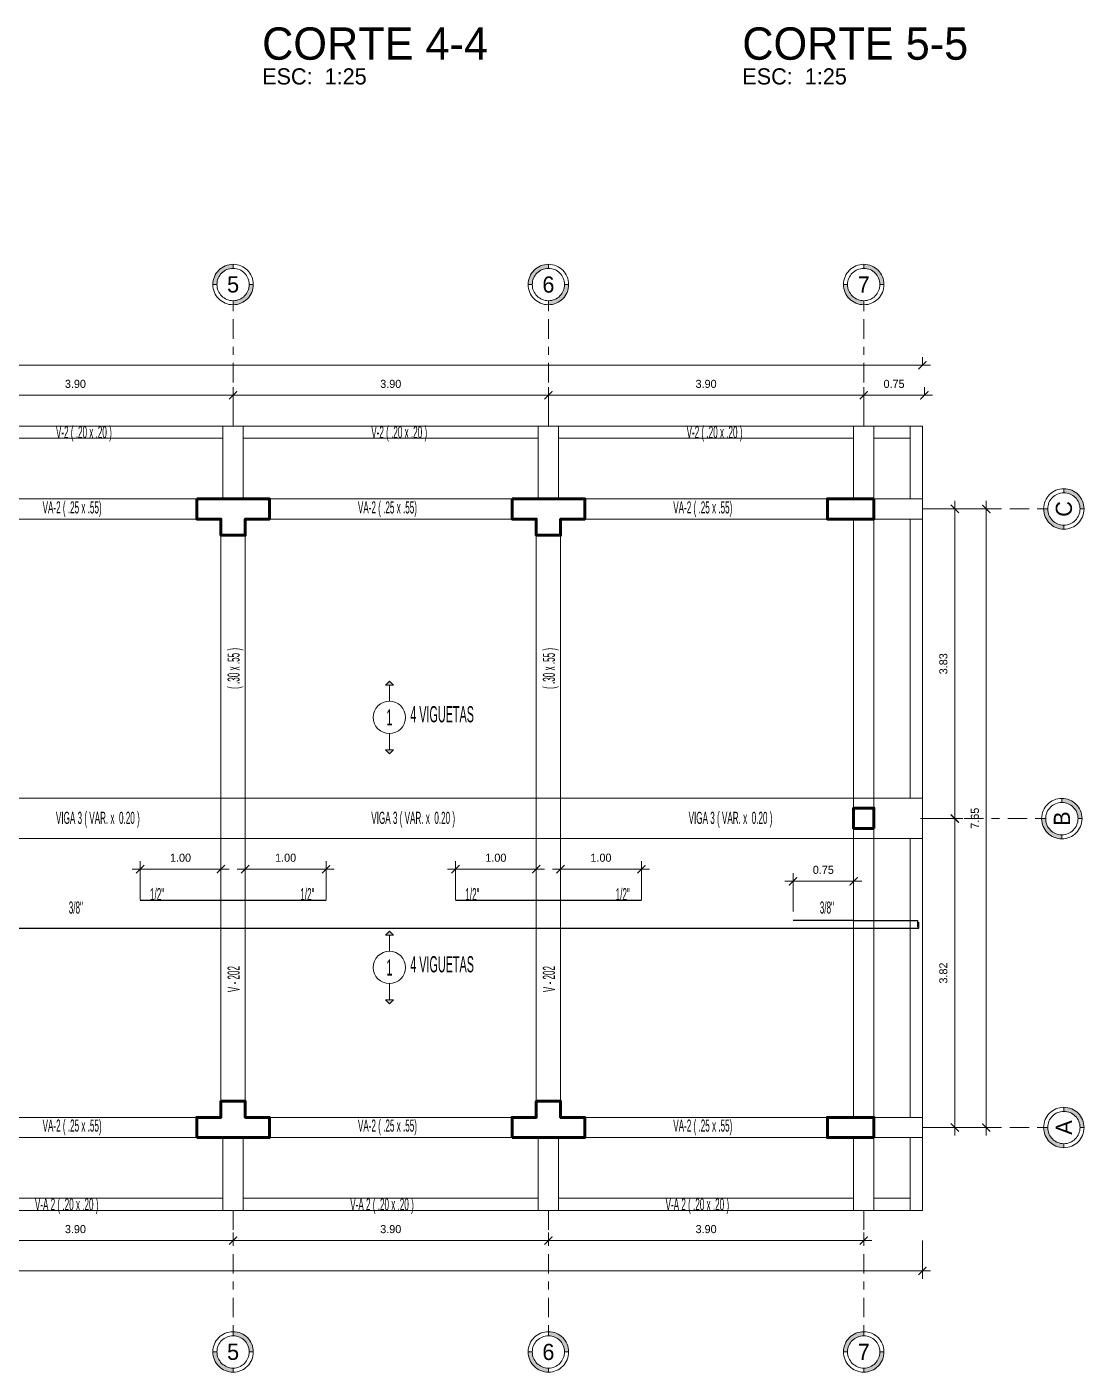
# Model space of a CAD drawing. Header units: millimetres. Extents: x 84 to 2740, y 103 to 1679.
# Drawn here: x 146.8 to 159.88, y 103.97 to 120.6 of the extents above; entities that cross this region are included whole.
import ezdxf
from ezdxf.enums import TextEntityAlignment as Align

# ---------------------------------------------------------------- set-up
doc = ezdxf.new("R2010")
doc.units = ezdxf.units.MM
doc.linetypes.add('ACAD_ISO04W100', pattern=[30, 24, -3, 0, -3])
for name, color, linetype, lineweight in [('A-ANOTACIONES', 212, 'Continuous', 5), ('A-BURBUJA DE VANOS', 32, 'Continuous', 5), ('A-COTAS EXTERIORES', 30, 'Continuous', 5), ('A-EJES', 144, 'ACAD_ISO04W100', 5), ('A-TEXTO', 24, 'Continuous', 5), ('E-COLUMNAS', 130, 'Continuous', 60), ('E-EMPALME', 160, 'Continuous', 30), ('E-VIGAS', 221, 'Continuous', 5), ('E-VIGUETAS', 12, 'Continuous', 15)]:
    doc.layers.add(name, color=color, linetype=linetype, lineweight=lineweight)
doc.styles.add('ROYER', font='')
doc.styles.get('ROYER').set_extended_font_data('Bahnschrift Light')
doc.dimstyles.new('ROYER_50_PLANTA', dxfattribs={"dimtxt": 0.1, "dimasz": 0.1, "dimexe": 0.1, "dimexo": 0, "dimgap": 0.09, "dimtad": 1, "dimzin": 0, "dimdsep": 46, "dimtxsty": 'ROYER', "dimblk": 'ARCHTICK', "dimcen": 0.09, "dimdle": 0.1, "dimclrd": 256, "dimclre": 256, "dimadec": 0, "dimazin": 0, "dimtfac": 1, "dimtix": 1, "dimtofl": 0, "dimtmove": 0, "dimatfit": 3, "dimfxl": 0.375, "dimfxlon": 1, "dimtolj": 1, "dimtzin": 0, "dimlwd": -1, "dimlwe": -1, "dimarcsym": 0})

# ---------------------------------------------------------------- blocks, each defined once
blk = doc.blocks.new('NOMBRE DE PLANO')
at = {"layer": 'A-BURBUJA DE VANOS', "style": 'ROYER'}
for tag, p, height in [('NOMBRE', (0, 0), 0.4), ('ESCALA', (0, -0.306), 0.2)]:
    blk.add_attdef(tag, p, '', height=height, dxfattribs=at)
blk = doc.blocks.new('COLUMNAS ESTRUCTURALES')
at = {"layer": 'E-COLUMNAS'}
for points in [[(0, 0), (0.575, 0), (0.575, -0.25), (0, -0.25)], [(3.575, 0), (4.475, 0), (4.475, -0.25), (4.175, -0.25), (4.175, -0.45), (3.875, -0.45), (3.875, -0.25), (3.575, -0.25)], [(7.475, 0), (8.375, 0), (8.375, -0.25), (8.075, -0.25), (8.075, -0.45), (7.775, -0.45), (7.775, -0.25), (7.475, -0.25)], [(11.375, 0), (12.275, 0), (12.275, -0.25), (11.975, -0.25), (11.975, -0.45), (11.675, -0.45), (11.675, -0.25), (11.375, -0.25)], [(19.175, 0), (20.075, 0), (20.075, -0.25), (19.775, -0.25), (19.775, -0.45), (19.475, -0.45), (19.475, -0.25), (19.175, -0.25)], [(23.65, 0), (23.075, 0), (23.075, -0.25), (23.65, -0.25)], [(15.275, 0), (16.175, 0), (16.175, -0.25), (15.875, -0.25), (15.875, -0.45), (15.575, -0.45), (15.575, -0.25), (15.275, -0.25)], [(3.575, -7.9), (4.475, -7.9), (4.475, -7.65), (4.175, -7.65), (4.175, -7.45), (3.875, -7.45), (3.875, -7.65), (3.575, -7.65)], [(7.475, -7.9), (8.375, -7.9), (8.375, -7.65), (8.075, -7.65), (8.075, -7.45), (7.775, -7.45), (7.775, -7.65), (7.475, -7.65)], [(11.375, -7.9), (12.275, -7.9), (12.275, -7.65), (11.975, -7.65), (11.975, -7.45), (11.675, -7.45), (11.675, -7.65), (11.375, -7.65)], [(15.275, -7.9), (16.175, -7.9), (16.175, -7.65), (15.875, -7.65), (15.875, -7.45), (15.575, -7.45), (15.575, -7.65), (15.275, -7.65)], [(19.175, -7.9), (20.075, -7.9), (20.075, -7.65), (19.775, -7.65), (19.775, -7.45), (19.475, -7.45), (19.475, -7.65), (19.175, -7.65)], [(0, -7.9), (0.575, -7.9), (0.575, -7.65), (0, -7.65)], [(23.65, -7.9), (23.075, -7.9), (23.075, -7.65), (23.65, -7.65)]]:
    blk.add_lwpolyline(points, close=True, dxfattribs=at)
blk = doc.blocks.new('*U221')
at = {"layer": 'A-EJES'}
h = blk.add_hatch(color=256, dxfattribs=at)
h.dxf.hatch_style = 1
h.paths.add_polyline_path([(0.2, 1.75), (0.25, 1.75, 0.414214), (0, 2), (0, 1.95, -0.414214)], flags=17)
h.paths.add_polyline_path([(0, 1.5), (0, 1.55, -0.414214), (-0.2, 1.75), (-0.25, 1.75, 0.414214)])
h = blk.add_hatch(color=256, dxfattribs=at)
h.dxf.hatch_style = 1
h.paths.add_polyline_path([(0, -11.65), (0, -11.7, 0.414214), (0.25, -11.45), (0.2, -11.45, -0.414214)], flags=17)
h.paths.add_polyline_path([(-0.25, -11.45), (-0.2, -11.45, -0.414214), (0, -11.25), (0, -11.2, 0.414214)])
for p, q in [((0, 1.95), (0, 2)), ((-0.25, 1.75), (-0.2, 1.75)), ((0.2, 1.75), (0.25, 1.75)), ((0, 1.5), (0, 1.55)), ((0, -11.2), (0, -11.25)), ((-0.25, -11.45), (-0.2, -11.45)), ((0.2, -11.45), (0.25, -11.45)), ((0, -11.65), (0, -11.7))]:
    blk.add_line(p, q, dxfattribs=at)
at = {"layer": 'A-EJES', "ltscale": 0.01}
for p, q in [((0, 0), (0, 1.5)), ((0, -9.7), (0, -11.2))]:
    blk.add_line(p, q, dxfattribs=at)
at = {"layer": 'A-EJES'}
for centre, radius in [((0, 1.75), 0.25), ((0, 1.75), 0.2), ((0, -11.45), 0.25), ((0, -11.45), 0.2)]:
    blk.add_circle(centre, radius, dxfattribs=at)
at = {"layer": 'A-EJES', "style": 'ROYER'}
for tag, p in [('EJE1', (0, 1.75)), ('EJE2', (0, -11.45))]:
    blk.add_attdef(tag, text='', height=0.2, dxfattribs=at).set_placement(p, align=Align.MIDDLE)
blk = doc.blocks.new('*U26')
at = {"layer": 'A-EJES'}
h = blk.add_hatch(color=256, dxfattribs=at)
h.dxf.hatch_style = 1
h.paths.add_polyline_path([(0.2, 1.75), (0.25, 1.75, 0.414214), (0, 2), (0, 1.95, -0.414214)], flags=17)
h.paths.add_polyline_path([(0, 1.5), (0, 1.55, -0.414214), (-0.2, 1.75), (-0.25, 1.75, 0.414214)])
h = blk.add_hatch(color=256, dxfattribs=at)
h.dxf.hatch_style = 1
h.paths.add_polyline_path([(0, -26.8), (0, -26.85, 0.414214), (0.25, -26.6), (0.2, -26.6, -0.414214)], flags=17)
h.paths.add_polyline_path([(-0.25, -26.6), (-0.2, -26.6, -0.414214), (0, -26.4), (0, -26.35, 0.414214)])
for p, q in [((0, 1.95), (0, 2)), ((-0.25, 1.75), (-0.2, 1.75)), ((0.2, 1.75), (0.25, 1.75)), ((0, 1.5), (0, 1.55)), ((0, -26.35), (0, -26.4)), ((-0.25, -26.6), (-0.2, -26.6)), ((0.2, -26.6), (0.25, -26.6)), ((0, -26.8), (0, -26.85))]:
    blk.add_line(p, q, dxfattribs=at)
at = {"layer": 'A-EJES', "ltscale": 0.01}
for p, q in [((0, 0), (0, 1.5)), ((0, -24.85), (0, -26.35))]:
    blk.add_line(p, q, dxfattribs=at)
at = {"layer": 'A-EJES'}
for centre, radius in [((0, 1.75), 0.25), ((0, 1.75), 0.2), ((0, -26.6), 0.25), ((0, -26.6), 0.2)]:
    blk.add_circle(centre, radius, dxfattribs=at)
at = {"layer": 'A-EJES', "style": 'ROYER'}
for tag, p in [('EJE1', (0, 1.75)), ('EJE2', (0, -26.6))]:
    blk.add_attdef(tag, text='', height=0.2, dxfattribs=at).set_placement(p, align=Align.MIDDLE)
blk = doc.blocks.new('_ArchTick')
at = {"color": 0, "linetype": 'ByBlock', "const_width": 0.15}
blk.add_lwpolyline([(-0.5, -0.5), (0.5, 0.5)], dxfattribs=at)
blk = doc.blocks.new('*D204')
at = {"layer": 'A-COTAS EXTERIORES', "transparency": 16777216}
for p, q in [((145.451, 115.672), (145.451, 116.147)), ((149.351, 115.672), (149.351, 116.147)), ((145.351, 116.047), (149.451, 116.047))]:
    blk.add_line(p, q, dxfattribs=at)
at = {"layer": 'Defpoints', "color": 0, "transparency": 16777216}
for p in [(149.351, 116.047), (145.451, 115.667), (149.351, 115.667)]:
    blk.add_point(p, dxfattribs=at)
at = {"layer": 'A-COTAS EXTERIORES', "transparency": 16777216, "xscale": 0.1, "yscale": 0.1, "zscale": 0.1, "rotation": 180}
blk.add_blockref('_ArchTick', (145.451, 116.047), dxfattribs=at)
at = {"layer": 'A-COTAS EXTERIORES', "transparency": 16777216, "xscale": 0.1, "yscale": 0.1, "zscale": 0.1}
blk.add_blockref('_ArchTick', (149.351, 116.047), dxfattribs=at)
at = {"layer": 'A-COTAS EXTERIORES', "color": 0, "transparency": 16777216, "insert": (147.401, 116.188), "char_height": 0.1, "attachment_point": 5, "style": 'ROYER'}
blk.add_mtext('\\A1;3.90', dxfattribs=at)
blk = doc.blocks.new('*D205')
at = {"layer": 'A-COTAS EXTERIORES', "transparency": 16777216}
for p, q in [((149.351, 115.672), (149.351, 116.147)), ((153.251, 115.672), (153.251, 116.147)), ((149.251, 116.047), (153.351, 116.047))]:
    blk.add_line(p, q, dxfattribs=at)
at = {"layer": 'Defpoints', "color": 0, "transparency": 16777216}
for p in [(153.251, 116.047), (149.351, 115.667), (153.251, 115.667)]:
    blk.add_point(p, dxfattribs=at)
at = {"layer": 'A-COTAS EXTERIORES', "transparency": 16777216, "xscale": 0.1, "yscale": 0.1, "zscale": 0.1, "rotation": 180}
blk.add_blockref('_ArchTick', (149.351, 116.047), dxfattribs=at)
at = {"layer": 'A-COTAS EXTERIORES', "transparency": 16777216, "xscale": 0.1, "yscale": 0.1, "zscale": 0.1}
blk.add_blockref('_ArchTick', (153.251, 116.047), dxfattribs=at)
at = {"layer": 'A-COTAS EXTERIORES', "color": 0, "transparency": 16777216, "insert": (151.301, 116.188), "char_height": 0.1, "attachment_point": 5, "style": 'ROYER'}
blk.add_mtext('\\A1;3.90', dxfattribs=at)
blk = doc.blocks.new('*D206')
at = {"layer": 'A-COTAS EXTERIORES', "transparency": 16777216}
for p, q in [((153.251, 115.672), (153.251, 116.147)), ((157.151, 115.672), (157.151, 116.147)), ((153.151, 116.047), (157.251, 116.047))]:
    blk.add_line(p, q, dxfattribs=at)
at = {"layer": 'Defpoints', "color": 0, "transparency": 16777216}
for p in [(157.151, 116.047), (153.251, 115.667), (157.151, 115.667)]:
    blk.add_point(p, dxfattribs=at)
at = {"layer": 'A-COTAS EXTERIORES', "transparency": 16777216, "xscale": 0.1, "yscale": 0.1, "zscale": 0.1, "rotation": 180}
blk.add_blockref('_ArchTick', (153.251, 116.047), dxfattribs=at)
at = {"layer": 'A-COTAS EXTERIORES', "transparency": 16777216, "xscale": 0.1, "yscale": 0.1, "zscale": 0.1}
blk.add_blockref('_ArchTick', (157.151, 116.047), dxfattribs=at)
at = {"layer": 'A-COTAS EXTERIORES', "color": 0, "transparency": 16777216, "insert": (155.201, 116.188), "char_height": 0.1, "attachment_point": 5, "style": 'ROYER'}
blk.add_mtext('\\A1;3.90', dxfattribs=at)
blk = doc.blocks.new('*D207')
at = {"layer": 'A-COTAS EXTERIORES', "transparency": 16777216}
for p, q in [((133.026, 116.419), (133.026, 116.519)), ((157.876, 116.419), (157.876, 116.519)), ((132.926, 116.419), (157.976, 116.419))]:
    blk.add_line(p, q, dxfattribs=at)
at = {"layer": 'Defpoints', "color": 0, "transparency": 16777216}
for p in [(133.026, 116.419), (157.876, 116.419), (157.876, 116.419)]:
    blk.add_point(p, dxfattribs=at)
at = {"layer": 'A-COTAS EXTERIORES', "transparency": 16777216, "xscale": 0.1, "yscale": 0.1, "zscale": 0.1, "rotation": 180}
blk.add_blockref('_ArchTick', (133.026, 116.419), dxfattribs=at)
at = {"layer": 'A-COTAS EXTERIORES', "transparency": 16777216, "xscale": 0.1, "yscale": 0.1, "zscale": 0.1}
blk.add_blockref('_ArchTick', (157.876, 116.419), dxfattribs=at)
at = {"layer": 'A-COTAS EXTERIORES', "color": 0, "transparency": 16777216, "insert": (145.451, 116.561), "char_height": 0.1, "attachment_point": 5, "style": 'ROYER'}
blk.add_mtext('\\A1;24.85', dxfattribs=at)
blk = doc.blocks.new('*D209')
at = {"layer": 'A-COTAS EXTERIORES', "transparency": 16777216}
for p, q in [((157.151, 116.047), (157.151, 116.147)), ((157.901, 116.047), (157.901, 116.147)), ((157.051, 116.047), (158.001, 116.047))]:
    blk.add_line(p, q, dxfattribs=at)
at = {"layer": 'Defpoints', "color": 0, "transparency": 16777216}
for p in [(157.151, 116.047), (157.901, 116.047), (157.901, 116.047)]:
    blk.add_point(p, dxfattribs=at)
at = {"layer": 'A-COTAS EXTERIORES', "transparency": 16777216, "xscale": 0.1, "yscale": 0.1, "zscale": 0.1, "rotation": 180}
blk.add_blockref('_ArchTick', (157.151, 116.047), dxfattribs=at)
at = {"layer": 'A-COTAS EXTERIORES', "transparency": 16777216, "xscale": 0.1, "yscale": 0.1, "zscale": 0.1}
blk.add_blockref('_ArchTick', (157.901, 116.047), dxfattribs=at)
at = {"layer": 'A-COTAS EXTERIORES', "color": 0, "transparency": 16777216, "insert": (157.526, 116.188), "char_height": 0.1, "attachment_point": 5, "style": 'ROYER'}
blk.add_mtext('\\A1;0.75', dxfattribs=at)
blk = doc.blocks.new('*D213')
at = {"layer": 'A-COTAS EXTERIORES', "transparency": 16777216}
for p, q in [((145.451, 105.594), (145.451, 105.694)), ((149.351, 105.594), (149.351, 105.694)), ((145.351, 105.594), (149.451, 105.594))]:
    blk.add_line(p, q, dxfattribs=at)
at = {"layer": 'Defpoints', "color": 0, "transparency": 16777216}
for p in [(145.451, 105.594), (149.351, 105.594), (149.351, 105.594)]:
    blk.add_point(p, dxfattribs=at)
at = {"layer": 'A-COTAS EXTERIORES', "transparency": 16777216, "xscale": 0.1, "yscale": 0.1, "zscale": 0.1, "rotation": 180}
blk.add_blockref('_ArchTick', (145.451, 105.594), dxfattribs=at)
at = {"layer": 'A-COTAS EXTERIORES', "transparency": 16777216, "xscale": 0.1, "yscale": 0.1, "zscale": 0.1}
blk.add_blockref('_ArchTick', (149.351, 105.594), dxfattribs=at)
at = {"layer": 'A-COTAS EXTERIORES', "color": 0, "transparency": 16777216, "insert": (147.401, 105.735), "char_height": 0.1, "attachment_point": 5, "style": 'ROYER'}
blk.add_mtext('\\A1;3.90', dxfattribs=at)
blk = doc.blocks.new('*D214')
at = {"layer": 'A-COTAS EXTERIORES', "transparency": 16777216}
for p, q in [((149.351, 105.594), (149.351, 105.694)), ((153.251, 105.594), (153.251, 105.694)), ((149.251, 105.594), (153.351, 105.594))]:
    blk.add_line(p, q, dxfattribs=at)
at = {"layer": 'Defpoints', "color": 0, "transparency": 16777216}
for p in [(149.351, 105.594), (153.251, 105.594), (153.251, 105.594)]:
    blk.add_point(p, dxfattribs=at)
at = {"layer": 'A-COTAS EXTERIORES', "transparency": 16777216, "xscale": 0.1, "yscale": 0.1, "zscale": 0.1, "rotation": 180}
blk.add_blockref('_ArchTick', (149.351, 105.594), dxfattribs=at)
at = {"layer": 'A-COTAS EXTERIORES', "transparency": 16777216, "xscale": 0.1, "yscale": 0.1, "zscale": 0.1}
blk.add_blockref('_ArchTick', (153.251, 105.594), dxfattribs=at)
at = {"layer": 'A-COTAS EXTERIORES', "color": 0, "transparency": 16777216, "insert": (151.301, 105.735), "char_height": 0.1, "attachment_point": 5, "style": 'ROYER'}
blk.add_mtext('\\A1;3.90', dxfattribs=at)
blk = doc.blocks.new('*D215')
at = {"layer": 'A-COTAS EXTERIORES', "transparency": 16777216}
for p, q in [((153.251, 105.594), (153.251, 105.694)), ((157.151, 105.594), (157.151, 105.694)), ((153.151, 105.594), (157.251, 105.594))]:
    blk.add_line(p, q, dxfattribs=at)
at = {"layer": 'Defpoints', "color": 0, "transparency": 16777216}
for p in [(153.251, 105.594), (157.151, 105.594), (157.151, 105.594)]:
    blk.add_point(p, dxfattribs=at)
at = {"layer": 'A-COTAS EXTERIORES', "transparency": 16777216, "xscale": 0.1, "yscale": 0.1, "zscale": 0.1, "rotation": 180}
blk.add_blockref('_ArchTick', (153.251, 105.594), dxfattribs=at)
at = {"layer": 'A-COTAS EXTERIORES', "transparency": 16777216, "xscale": 0.1, "yscale": 0.1, "zscale": 0.1}
blk.add_blockref('_ArchTick', (157.151, 105.594), dxfattribs=at)
at = {"layer": 'A-COTAS EXTERIORES', "color": 0, "transparency": 16777216, "insert": (155.201, 105.735), "char_height": 0.1, "attachment_point": 5, "style": 'ROYER'}
blk.add_mtext('\\A1;3.90', dxfattribs=at)
blk = doc.blocks.new('*D216')
at = {"layer": 'A-COTAS EXTERIORES', "transparency": 16777216}
for p, q in [((133.026, 105.594), (133.026, 105.119)), ((157.876, 105.594), (157.876, 105.119)), ((132.926, 105.219), (157.976, 105.219))]:
    blk.add_line(p, q, dxfattribs=at)
at = {"layer": 'Defpoints', "color": 0, "transparency": 16777216}
for p in [(133.026, 106.344), (157.876, 106.344), (157.876, 105.219)]:
    blk.add_point(p, dxfattribs=at)
at = {"layer": 'A-COTAS EXTERIORES', "transparency": 16777216, "xscale": 0.1, "yscale": 0.1, "zscale": 0.1, "rotation": 180}
blk.add_blockref('_ArchTick', (133.026, 105.219), dxfattribs=at)
at = {"layer": 'A-COTAS EXTERIORES', "transparency": 16777216, "xscale": 0.1, "yscale": 0.1, "zscale": 0.1}
blk.add_blockref('_ArchTick', (157.876, 105.219), dxfattribs=at)
at = {"layer": 'A-COTAS EXTERIORES', "color": 0, "transparency": 16777216, "insert": (145.451, 105.36), "char_height": 0.1, "attachment_point": 5, "style": 'ROYER'}
blk.add_mtext('\\A1;24.85', dxfattribs=at)
blk = doc.blocks.new('VIGAS_ESTRUCTURALES')
at = {"layer": 'E-VIGAS', "style": 'ROYER', "width": 0.5}
blk.add_attdef('VIGAS', (-0.141, -0.074), '', height=0.15, dxfattribs=at)
blk = doc.blocks.new('*D224')
at = {"layer": 'A-COTAS EXTERIORES', "transparency": 16777216}
for p, q in [((158.292, 114.642), (158.767, 114.642)), ((158.667, 114.742), (158.667, 106.892)), ((158.292, 106.992), (158.767, 106.992))]:
    blk.add_line(p, q, dxfattribs=at)
at = {"layer": 'Defpoints', "color": 0, "transparency": 16777216}
for p in [(157.876, 114.642), (157.876, 106.992), (158.667, 106.992)]:
    blk.add_point(p, dxfattribs=at)
at = {"layer": 'A-COTAS EXTERIORES', "transparency": 16777216, "xscale": 0.1, "yscale": 0.1, "zscale": 0.1}
for p, rotation in [((158.667, 114.642), 90), ((158.667, 106.992), 270)]:
    blk.add_blockref('_ArchTick', p, dxfattribs=dict(at, rotation=rotation))
at = {"layer": 'A-COTAS EXTERIORES', "color": 0, "transparency": 16777216, "insert": (158.526, 110.817), "char_height": 0.1, "attachment_point": 5, "rotation": 90, "style": 'ROYER'}
blk.add_mtext('\\A1;7.65', dxfattribs=at)
blk = doc.blocks.new('*D225')
at = {"layer": 'A-COTAS EXTERIORES', "transparency": 16777216}
for p, q in [((157.902, 114.642), (158.377, 114.642)), ((158.277, 114.742), (158.277, 110.712)), ((157.902, 110.812), (158.377, 110.812))]:
    blk.add_line(p, q, dxfattribs=at)
at = {"layer": 'Defpoints', "color": 0, "transparency": 16777216}
for p in [(156.989, 114.642), (157.901, 110.812), (158.277, 110.812)]:
    blk.add_point(p, dxfattribs=at)
at = {"layer": 'A-COTAS EXTERIORES', "transparency": 16777216, "xscale": 0.1, "yscale": 0.1, "zscale": 0.1}
for p, rotation in [((158.277, 114.642), 90), ((158.277, 110.812), 270)]:
    blk.add_blockref('_ArchTick', p, dxfattribs=dict(at, rotation=rotation))
at = {"layer": 'A-COTAS EXTERIORES', "color": 0, "transparency": 16777216, "insert": (158.136, 112.727), "char_height": 0.1, "attachment_point": 5, "rotation": 90, "style": 'ROYER'}
blk.add_mtext('\\A1;3.83', dxfattribs=at)
blk = doc.blocks.new('*D226')
at = {"layer": 'A-COTAS EXTERIORES', "transparency": 16777216}
for p, q in [((157.902, 110.812), (158.377, 110.812)), ((158.277, 110.912), (158.277, 106.892)), ((157.902, 106.992), (158.377, 106.992))]:
    blk.add_line(p, q, dxfattribs=at)
at = {"layer": 'Defpoints', "color": 0, "transparency": 16777216}
for p in [(157.902, 110.812), (157.876, 106.992), (158.277, 106.992)]:
    blk.add_point(p, dxfattribs=at)
at = {"layer": 'A-COTAS EXTERIORES', "transparency": 16777216, "xscale": 0.1, "yscale": 0.1, "zscale": 0.1}
for p, rotation in [((158.277, 110.812), 90), ((158.277, 106.992), 270)]:
    blk.add_blockref('_ArchTick', p, dxfattribs=dict(at, rotation=rotation))
at = {"layer": 'A-COTAS EXTERIORES', "color": 0, "transparency": 16777216, "insert": (158.136, 108.902), "char_height": 0.1, "attachment_point": 5, "rotation": 90, "style": 'ROYER'}
blk.add_mtext('\\A1;3.82', dxfattribs=at)
blk = doc.blocks.new('DIAMETRO DE EMPALMES')
at = {"layer": 'E-EMPALME'}
blk.add_lwpolyline([(-1.15, 0), (-0.15, 0), (0.15, 0), (1.15, 0)], dxfattribs=at)
at = {"layer": 'E-EMPALME', "style": 'ROYER', "width": 0.5}
for tag, p in [('EMPALME', (-0.94, 0.075)), ('EMPALME2', (0.919, 0.075))]:
    blk.add_attdef(tag, text='', height=0.15, dxfattribs=at).set_placement(p, align=Align.MIDDLE)
blk = doc.blocks.new('*U229')
at = {"layer": 'E-VIGUETAS'}
h = blk.add_hatch(color=256, dxfattribs=at)
h.dxf.hatch_style = 1
h.paths.add_polyline_path([(0.05, -0.4), (-0.05, -0.4), (0, -0.45)])
h.paths.add_polyline_path([(0.05, 0.4), (-0.05, 0.4), (0, 0.45)])
for points in [[(0.05, 0.4), (-0.05, 0.4), (0, 0.45)], [(0.05, -0.4), (-0.05, -0.4), (0, -0.45)]]:
    blk.add_lwpolyline(points, close=True, dxfattribs=at)
for points in [[(0, 0.2), (0, 0.35), (0, 0.4)], [(0, -0.2), (0, -0.35), (0, -0.4)]]:
    blk.add_lwpolyline(points, dxfattribs=at)
blk.add_circle((0, 0), 0.2, dxfattribs=at)
at = {"layer": 'E-VIGUETAS', "style": 'ROYER', "width": 0.5}
blk.add_attdef('VIGUETAS', text='', height=0.2, dxfattribs=at).set_placement((0, 0), align=Align.MIDDLE)
blk = doc.blocks.new('DETALLES DE VIGAS')
at = {"style": 'ROYER', "width": 0.5}
blk.add_attdef('DETALLESDVIGUETAS', text='', height=0.2, dxfattribs=at).set_placement((0, 0), align=Align.MIDDLE)
blk = doc.blocks.new('EMPALMER GRUESO')
at = {"style": 'ROYER', "width": 0.5}
blk.add_attdef('3/8', text='', height=0.2, dxfattribs=at).set_placement((0, 0), align=Align.MIDDLE)
blk = doc.blocks.new('*D239')
at = {"layer": 'A-COTAS EXTERIORES', "transparency": 16777216}
for p, q in [((148.101, 110.187), (149.301, 110.187)), ((148.201, 109.812), (148.201, 110.287)), ((149.201, 109.812), (149.201, 110.287))]:
    blk.add_line(p, q, dxfattribs=at)
at = {"layer": 'Defpoints', "color": 0, "transparency": 16777216}
for p in [(149.201, 110.187), (148.201, 109.805), (149.201, 109.805)]:
    blk.add_point(p, dxfattribs=at)
at = {"layer": 'A-COTAS EXTERIORES', "transparency": 16777216, "xscale": 0.1, "yscale": 0.1, "zscale": 0.1, "rotation": 180}
blk.add_blockref('_ArchTick', (148.201, 110.187), dxfattribs=at)
at = {"layer": 'A-COTAS EXTERIORES', "transparency": 16777216, "xscale": 0.1, "yscale": 0.1, "zscale": 0.1}
blk.add_blockref('_ArchTick', (149.201, 110.187), dxfattribs=at)
at = {"layer": 'A-COTAS EXTERIORES', "color": 0, "transparency": 16777216, "insert": (148.701, 110.328), "char_height": 0.1, "attachment_point": 5, "style": 'ROYER'}
blk.add_mtext('\\A1;1.00', dxfattribs=at)
blk = doc.blocks.new('*D240')
at = {"layer": 'A-COTAS EXTERIORES', "transparency": 16777216}
for p, q in [((149.401, 110.187), (150.601, 110.187)), ((149.501, 109.812), (149.501, 110.287)), ((150.501, 109.812), (150.501, 110.287))]:
    blk.add_line(p, q, dxfattribs=at)
at = {"layer": 'Defpoints', "color": 0, "transparency": 16777216}
for p in [(150.501, 110.187), (149.501, 109.805), (150.501, 109.805)]:
    blk.add_point(p, dxfattribs=at)
at = {"layer": 'A-COTAS EXTERIORES', "transparency": 16777216, "xscale": 0.1, "yscale": 0.1, "zscale": 0.1, "rotation": 180}
blk.add_blockref('_ArchTick', (149.501, 110.187), dxfattribs=at)
at = {"layer": 'A-COTAS EXTERIORES', "transparency": 16777216, "xscale": 0.1, "yscale": 0.1, "zscale": 0.1}
blk.add_blockref('_ArchTick', (150.501, 110.187), dxfattribs=at)
at = {"layer": 'A-COTAS EXTERIORES', "color": 0, "transparency": 16777216, "insert": (150.001, 110.328), "char_height": 0.1, "attachment_point": 5, "style": 'ROYER'}
blk.add_mtext('\\A1;1.00', dxfattribs=at)
blk = doc.blocks.new('*D241')
at = {"layer": 'A-COTAS EXTERIORES', "transparency": 16777216}
for p, q in [((152.001, 110.187), (153.201, 110.187)), ((152.101, 109.812), (152.101, 110.287)), ((153.101, 109.812), (153.101, 110.287))]:
    blk.add_line(p, q, dxfattribs=at)
at = {"layer": 'Defpoints', "color": 0, "transparency": 16777216}
for p in [(153.101, 110.187), (152.101, 109.805), (153.101, 109.805)]:
    blk.add_point(p, dxfattribs=at)
at = {"layer": 'A-COTAS EXTERIORES', "transparency": 16777216, "xscale": 0.1, "yscale": 0.1, "zscale": 0.1, "rotation": 180}
blk.add_blockref('_ArchTick', (152.101, 110.187), dxfattribs=at)
at = {"layer": 'A-COTAS EXTERIORES', "transparency": 16777216, "xscale": 0.1, "yscale": 0.1, "zscale": 0.1}
blk.add_blockref('_ArchTick', (153.101, 110.187), dxfattribs=at)
at = {"layer": 'A-COTAS EXTERIORES', "color": 0, "transparency": 16777216, "insert": (152.601, 110.328), "char_height": 0.1, "attachment_point": 5, "style": 'ROYER'}
blk.add_mtext('\\A1;1.00', dxfattribs=at)
blk = doc.blocks.new('*D242')
at = {"layer": 'A-COTAS EXTERIORES', "transparency": 16777216}
for p, q in [((153.301, 110.187), (154.501, 110.187)), ((153.401, 109.812), (153.401, 110.287)), ((154.401, 109.812), (154.401, 110.287))]:
    blk.add_line(p, q, dxfattribs=at)
at = {"layer": 'Defpoints', "color": 0, "transparency": 16777216}
for p in [(154.401, 110.187), (153.401, 109.805), (154.401, 109.805)]:
    blk.add_point(p, dxfattribs=at)
at = {"layer": 'A-COTAS EXTERIORES', "transparency": 16777216, "xscale": 0.1, "yscale": 0.1, "zscale": 0.1, "rotation": 180}
blk.add_blockref('_ArchTick', (153.401, 110.187), dxfattribs=at)
at = {"layer": 'A-COTAS EXTERIORES', "transparency": 16777216, "xscale": 0.1, "yscale": 0.1, "zscale": 0.1}
blk.add_blockref('_ArchTick', (154.401, 110.187), dxfattribs=at)
at = {"layer": 'A-COTAS EXTERIORES', "color": 0, "transparency": 16777216, "insert": (153.901, 110.328), "char_height": 0.1, "attachment_point": 5, "style": 'ROYER'}
blk.add_mtext('\\A1;1.00', dxfattribs=at)
blk = doc.blocks.new('*D243')
at = {"layer": 'A-COTAS EXTERIORES', "transparency": 16777216}
for p, q in [((156.276, 109.662), (156.276, 110.137)), ((157.026, 109.662), (157.026, 110.137)), ((156.176, 110.037), (157.126, 110.037))]:
    blk.add_line(p, q, dxfattribs=at)
at = {"layer": 'Defpoints', "color": 0, "transparency": 16777216}
for p in [(157.026, 110.037), (156.276, 109.554), (157.026, 109.554)]:
    blk.add_point(p, dxfattribs=at)
at = {"layer": 'A-COTAS EXTERIORES', "transparency": 16777216, "xscale": 0.1, "yscale": 0.1, "zscale": 0.1, "rotation": 180}
blk.add_blockref('_ArchTick', (156.276, 110.037), dxfattribs=at)
at = {"layer": 'A-COTAS EXTERIORES', "transparency": 16777216, "xscale": 0.1, "yscale": 0.1, "zscale": 0.1}
blk.add_blockref('_ArchTick', (157.026, 110.037), dxfattribs=at)
at = {"layer": 'A-COTAS EXTERIORES', "color": 0, "transparency": 16777216, "insert": (156.651, 110.178), "char_height": 0.1, "attachment_point": 5, "style": 'ROYER'}
blk.add_mtext('\\A1;0.75', dxfattribs=at)

msp = doc.modelspace()

# ---------------------------------------------------------------- linework, layer by layer
at = {"layer": 'E-COLUMNAS'}
msp.add_lwpolyline([(157.276, 110.692), (157.026, 110.692), (157.026, 110.942), (157.276, 110.942)], close=True, dxfattribs=at)
msp.add_lwpolyline([(157.276, 110.692), (157.026, 110.692), (157.026, 110.942), (157.276, 110.942)], close=True, dxfattribs=at)
at = {"layer": 'E-EMPALME'}
for points in [[(133.141, 109.528), (133.141, 109.458), (157.833, 109.458), (157.833, 109.53)], [(157.026, 109.554), (156.276, 109.554)], [(157.026, 109.554), (157.817, 109.554), (157.817, 109.469)]]:
    msp.add_lwpolyline(points, dxfattribs=at)
at = {"layer": 'E-VIGAS'}
for p, q in [((157.726, 115.517), (157.726, 115.667)), ((133.026, 111.067), (157.876, 111.067)), ((133.026, 110.567), (157.876, 110.567)), ((157.726, 106.117), (157.726, 105.967))]:
    msp.add_line(p, q, dxfattribs=at)
for points in [[(133.026, 111.067), (133.026, 115.667), (157.876, 115.667), (157.876, 105.967), (133.026, 105.967), (133.026, 110.567)], [(149.226, 114.767), (149.476, 114.767), (149.476, 115.667), (149.226, 115.667)], [(153.126, 114.767), (153.376, 114.767), (153.376, 115.667), (153.126, 115.667)], [(157.026, 114.767), (157.276, 114.767), (157.276, 115.667), (157.026, 115.667)], [(148.901, 114.517), (145.901, 114.517), (145.901, 114.767), (148.901, 114.767)], [(152.801, 114.517), (149.801, 114.517), (149.801, 114.767), (152.801, 114.767)], [(156.701, 114.517), (153.701, 114.517), (153.701, 114.767), (156.701, 114.767)], [(157.876, 114.517), (157.276, 114.517), (157.276, 114.767), (157.876, 114.767)], [(157.276, 114.517), (157.026, 114.517), (157.026, 110.942), (157.276, 110.942)], [(149.201, 114.317), (149.501, 114.317), (149.501, 107.317), (149.201, 107.317)], [(153.101, 114.317), (153.401, 114.317), (153.401, 107.317), (153.101, 107.317)], [(157.276, 107.117), (157.026, 107.117), (157.026, 110.692), (157.276, 110.692)], [(148.901, 107.117), (145.901, 107.117), (145.901, 106.867), (148.901, 106.867)], [(152.801, 107.117), (149.801, 107.117), (149.801, 106.867), (152.801, 106.867)], [(156.701, 107.117), (153.701, 107.117), (153.701, 106.867), (156.701, 106.867)], [(157.876, 107.117), (157.276, 107.117), (157.276, 106.867), (157.876, 106.867)], [(149.226, 106.867), (149.476, 106.867), (149.476, 105.967), (149.226, 105.967)], [(153.126, 106.867), (153.376, 106.867), (153.376, 105.967), (153.126, 105.967)], [(157.026, 106.867), (157.276, 106.867), (157.276, 105.967), (157.026, 105.967)]]:
    msp.add_lwpolyline(points, close=True, dxfattribs=at)
for points in [[(145.576, 115.517), (149.226, 115.517)], [(149.476, 115.517), (153.126, 115.517)], [(153.376, 115.517), (157.026, 115.517)], [(157.276, 115.517), (157.726, 115.517), (157.726, 114.767)], [(157.726, 114.517), (157.726, 111.067)], [(157.726, 110.567), (157.726, 107.117)], [(157.726, 106.867), (157.726, 106.117), (157.276, 106.117)], [(149.226, 106.117), (145.576, 106.117)], [(153.126, 106.117), (149.476, 106.117)], [(157.026, 106.117), (153.376, 106.117)]]:
    msp.add_lwpolyline(points, dxfattribs=at)

# ---------------------------------------------------------------- block references
ref = msp.add_blockref('DETALLES DE VIGAS', (151.936, 112.103))
ref.add_attrib('DETALLESDVIGUETAS', '4 VIGUETAS', dxfattribs={"layer": 'E-VIGUETAS', "height": 0.2, "style": 'ROYER', "width": 0.5}).set_placement((151.936, 112.103), align=Align.MIDDLE)
ref = msp.add_blockref('DETALLES DE VIGAS', (151.936, 109.011))
ref.add_attrib('DETALLESDVIGUETAS', '4 VIGUETAS', dxfattribs={"layer": 'E-VIGUETAS', "height": 0.2, "style": 'ROYER', "width": 0.5}).set_placement((151.936, 109.011), align=Align.MIDDLE)
at = {"layer": 'A-ANOTACIONES'}
ref = msp.add_blockref('VIGAS_ESTRUCTURALES', (147.301, 115.591), dxfattribs=at)
ref.add_attrib('VIGAS', 'V-2 ( .20 x .20 )', (147.16, 115.517), dxfattribs={"layer": 'A-TEXTO', "height": 0.15, "style": 'ROYER', "width": 0.5})
ref = msp.add_blockref('VIGAS_ESTRUCTURALES', (151.201, 115.591), dxfattribs=at)
ref.add_attrib('VIGAS', 'V-2 ( .20 x .20 )', (151.06, 115.517), dxfattribs={"layer": 'A-TEXTO', "height": 0.15, "style": 'ROYER', "width": 0.5})
ref = msp.add_blockref('VIGAS_ESTRUCTURALES', (155.101, 115.591), dxfattribs=at)
ref.add_attrib('VIGAS', 'V-2 ( .20 x .20 )', (154.96, 115.517), dxfattribs={"layer": 'A-TEXTO', "height": 0.15, "style": 'ROYER', "width": 0.5})
ref = msp.add_blockref('VIGAS_ESTRUCTURALES', (147.136, 114.66), dxfattribs=at)
ref.add_attrib('VIGAS', 'VA-2 ( .25 x .55)', (146.995, 114.586), dxfattribs={"layer": 'A-TEXTO', "height": 0.15, "style": 'ROYER', "width": 0.5})
ref = msp.add_blockref('VIGAS_ESTRUCTURALES', (151.036, 114.66), dxfattribs=at)
ref.add_attrib('VIGAS', 'VA-2 ( .25 x .55)', (150.895, 114.586), dxfattribs={"layer": 'A-TEXTO', "height": 0.15, "style": 'ROYER', "width": 0.5})
ref = msp.add_blockref('VIGAS_ESTRUCTURALES', (154.936, 114.66), dxfattribs=at)
ref.add_attrib('VIGAS', 'VA-2 ( .25 x .55)', (154.795, 114.586), dxfattribs={"layer": 'A-TEXTO', "height": 0.15, "style": 'ROYER', "width": 0.5})
ref = msp.add_blockref('VIGAS_ESTRUCTURALES', (149.397, 112.557), dxfattribs=dict(at, xscale=-1, rotation=270))
ref.add_attrib('VIGAS', '( .30 x .55 )', (149.432, 112.416), dxfattribs={"layer": 'A-TEXTO', "height": 0.15, "rotation": 90, "style": 'ROYER', "width": 0.5})
ref = msp.add_blockref('VIGAS_ESTRUCTURALES', (153.297, 112.557), dxfattribs=dict(at, xscale=-1, rotation=270))
ref.add_attrib('VIGAS', '( .30 x .55 )', (153.332, 112.416), dxfattribs={"layer": 'A-TEXTO', "height": 0.15, "rotation": 90, "style": 'ROYER', "width": 0.5})
ref = msp.add_blockref('VIGAS_ESTRUCTURALES', (147.301, 110.821), dxfattribs=at)
ref.add_attrib('VIGAS', 'VIGA 3 ( VAR. x  0.20 )', (147.16, 110.747), dxfattribs={"layer": 'A-TEXTO', "height": 0.15, "style": 'ROYER', "width": 0.5})
ref = msp.add_blockref('VIGAS_ESTRUCTURALES', (151.201, 110.821), dxfattribs=at)
ref.add_attrib('VIGAS', 'VIGA 3 ( VAR. x  0.20 )', (151.06, 110.747), dxfattribs={"layer": 'A-TEXTO', "height": 0.15, "style": 'ROYER', "width": 0.5})
ref = msp.add_blockref('VIGAS_ESTRUCTURALES', (155.126, 110.821), dxfattribs=at)
ref.add_attrib('VIGAS', 'VIGA 3 ( VAR. x  0.20 )', (154.985, 110.747), dxfattribs={"layer": 'A-TEXTO', "height": 0.15, "style": 'ROYER', "width": 0.5})
ref = msp.add_blockref('VIGAS_ESTRUCTURALES', (149.397, 108.807), dxfattribs=dict(at, xscale=-1, rotation=270))
ref.add_attrib('VIGAS', 'V - 202', (149.432, 108.666), dxfattribs={"layer": 'A-TEXTO', "height": 0.15, "rotation": 90, "style": 'ROYER', "width": 0.5})
ref = msp.add_blockref('VIGAS_ESTRUCTURALES', (153.297, 108.807), dxfattribs=dict(at, xscale=-1, rotation=270))
ref.add_attrib('VIGAS', 'V - 202', (153.332, 108.666), dxfattribs={"layer": 'A-TEXTO', "height": 0.15, "rotation": 90, "style": 'ROYER', "width": 0.5})
ref = msp.add_blockref('VIGAS_ESTRUCTURALES', (147.136, 106.975), dxfattribs=dict(at, xscale=-1, rotation=180))
ref.add_attrib('VIGAS', 'VA-2 ( .25 x .55)', (146.995, 106.941), dxfattribs={"layer": 'A-TEXTO', "height": 0.15, "style": 'ROYER', "width": 0.5})
ref = msp.add_blockref('VIGAS_ESTRUCTURALES', (151.036, 106.975), dxfattribs=dict(at, xscale=-1, rotation=180))
ref.add_attrib('VIGAS', 'VA-2 ( .25 x .55)', (150.895, 106.941), dxfattribs={"layer": 'A-TEXTO', "height": 0.15, "style": 'ROYER', "width": 0.5})
ref = msp.add_blockref('VIGAS_ESTRUCTURALES', (154.936, 106.975), dxfattribs=dict(at, xscale=-1, rotation=180))
ref.add_attrib('VIGAS', 'VA-2 ( .25 x .55)', (154.795, 106.941), dxfattribs={"layer": 'A-TEXTO', "height": 0.15, "style": 'ROYER', "width": 0.5})
ref = msp.add_blockref('VIGAS_ESTRUCTURALES', (147.041, 106.041), dxfattribs=at)
ref.add_attrib('VIGAS', 'V-A 2 ( .20 x .20 )', (146.9, 105.967), dxfattribs={"layer": 'A-TEXTO', "height": 0.15, "style": 'ROYER', "width": 0.5})
ref = msp.add_blockref('VIGAS_ESTRUCTURALES', (150.941, 106.041), dxfattribs=at)
ref.add_attrib('VIGAS', 'V-A 2 ( .20 x .20 )', (150.8, 105.967), dxfattribs={"layer": 'A-TEXTO', "height": 0.15, "style": 'ROYER', "width": 0.5})
ref = msp.add_blockref('VIGAS_ESTRUCTURALES', (154.841, 106.041), dxfattribs=at)
ref.add_attrib('VIGAS', 'V-A 2 ( .20 x .20 )', (154.7, 105.967), dxfattribs={"layer": 'A-TEXTO', "height": 0.15, "style": 'ROYER', "width": 0.5})
at = {"layer": 'A-BURBUJA DE VANOS'}
for p, values in [((149.71, 120.197), {'NOMBRE': 'CORTE 4-4', 'ESCALA': 'ESC:  1:25'}), ((155.649, 120.197), {'NOMBRE': 'CORTE 5-5', 'ESCALA': 'ESC:  1:25'})]:
    msp.add_blockref('NOMBRE DE PLANO', p, dxfattribs=at).add_auto_attribs(values)
at = {"layer": 'A-EJES'}
ref = msp.add_blockref('*U221', (149.351, 115.667), dxfattribs=dict(at, xscale=-1))
ref.add_attrib('EJE1', '5', dxfattribs={"height": 0.2, "style": 'ROYER'}).set_placement((149.351, 117.417), align=Align.MIDDLE)
ref.add_attrib('EJE2', '5', dxfattribs={"height": 0.2, "style": 'ROYER'}).set_placement((149.351, 104.217), align=Align.MIDDLE)
ref = msp.add_blockref('*U221', (153.251, 115.667), dxfattribs=dict(at, xscale=-1))
ref.add_attrib('EJE1', '6', dxfattribs={"height": 0.2, "style": 'ROYER'}).set_placement((153.251, 117.417), align=Align.MIDDLE)
ref.add_attrib('EJE2', '6', dxfattribs={"height": 0.2, "style": 'ROYER'}).set_placement((153.251, 104.217), align=Align.MIDDLE)
msp.add_blockref('*U221', (157.151, 115.667), dxfattribs=at).add_auto_attribs({'EJE1': '7', 'EJE2': '7'})
at = {"layer": 'A-EJES', "rotation": 90}
for p, values in [((133.026, 114.642), {'EJE1': 'C', 'EJE2': 'C'}), ((133.001, 110.812), {'EJE1': 'B', 'EJE2': 'B'}), ((133.026, 106.992), {'EJE1': 'A', 'EJE2': 'A'})]:
    msp.add_blockref('*U26', p, dxfattribs=at).add_auto_attribs(values)
at = {"layer": 'E-COLUMNAS'}
msp.add_blockref('COLUMNAS ESTRUCTURALES', (133.626, 114.767), dxfattribs=at)
at = {"layer": 'E-EMPALME'}
for p in [(149.351, 109.805), (153.251, 109.805)]:
    msp.add_blockref('DIAMETRO DE EMPALMES', p, dxfattribs=at).add_auto_attribs({'EMPALME': '1/2"', 'EMPALME2': '1/2"'})
ref = msp.add_blockref('EMPALMER GRUESO', (147.406, 109.715), dxfattribs=at)
ref.add_attrib('3/8', '3/8"', dxfattribs={"layer": '0', "height": 0.15, "style": 'ROYER', "width": 0.5}).set_placement((147.406, 109.715), align=Align.MIDDLE)
ref = msp.add_blockref('EMPALMER GRUESO', (156.695, 109.715), dxfattribs=at)
ref.add_attrib('3/8', '3/8"', dxfattribs={"layer": '0', "height": 0.15, "style": 'ROYER', "width": 0.5}).set_placement((156.695, 109.715), align=Align.MIDDLE)
at = {"layer": 'E-VIGUETAS'}
for p in [(151.284, 112.064), (151.284, 108.972)]:
    msp.add_blockref('*U229', p, dxfattribs=at).add_auto_attribs({'VIGUETAS': '1'})

# ---------------------------------------------------------------- dimensions: what is measured, and where the dimension line sits
at = {"layer": 'A-COTAS EXTERIORES'}
for base, p1, p2, picture, middle in [((157.876, 116.419), (133.026, 116.419), (157.876, 116.419), '*D207', (145.451, 116.561)), ((157.901, 116.047), (157.151, 116.047), (157.901, 116.047), '*D209', (157.526, 116.188)), ((149.201, 110.187), (148.201, 109.805), (149.201, 109.805), '*D239', (148.701, 110.328)), ((150.501, 110.187), (149.501, 109.805), (150.501, 109.805), '*D240', (150.001, 110.328)), ((153.101, 110.187), (152.101, 109.805), (153.101, 109.805), '*D241', (152.601, 110.328)), ((154.401, 110.187), (153.401, 109.805), (154.401, 109.805), '*D242', (153.901, 110.328)), ((157.026, 110.037), (156.276, 109.554), (157.026, 109.554), '*D243', (156.651, 110.178)), ((157.876, 105.219), (133.026, 106.344), (157.876, 106.344), '*D216', (145.451, 105.36))]:
    dim = msp.add_linear_dim(base=base, p1=p1, p2=p2, dimstyle='ROYER_50_PLANTA', dxfattribs=at)
    dim.commit()
    dim.dimension.update_dxf_attribs({"geometry": picture, "text_midpoint": middle})
for base, p1, p2, picture, middle in [((149.351, 116.047), (145.451, 115.667), (149.351, 115.667), '*D204', (147.401, 116.188)), ((153.251, 116.047), (149.351, 115.667), (153.251, 115.667), '*D205', (151.301, 116.188)), ((157.151, 116.047), (153.251, 115.667), (157.151, 115.667), '*D206', (155.201, 116.188)), ((149.351, 105.594), (145.451, 105.594), (149.351, 105.594), '*D213', (147.401, 105.735)), ((153.251, 105.594), (149.351, 105.594), (153.251, 105.594), '*D214', (151.301, 105.735)), ((157.151, 105.594), (153.251, 105.594), (157.151, 105.594), '*D215', (155.201, 105.735))]:
    dim = msp.add_linear_dim(base=base, p1=p1, p2=p2, dimstyle='ROYER_50_PLANTA', override={"dimtmove": 1}, dxfattribs=at)
    dim.commit()
    dim.dimension.update_dxf_attribs({"geometry": picture, "text_midpoint": middle})
for base, p1, p2, picture, middle in [((158.277, 110.812), (156.989, 114.642), (157.901, 110.812), '*D225', (158.136, 112.727)), ((158.667, 106.992), (157.876, 114.642), (157.876, 106.992), '*D224', (158.526, 110.817)), ((158.277, 106.992), (157.902, 110.812), (157.876, 106.992), '*D226', (158.136, 108.902))]:
    dim = msp.add_linear_dim(base=base, p1=p1, p2=p2, angle=90, dimstyle='ROYER_50_PLANTA', dxfattribs=at)
    dim.commit()
    dim.dimension.update_dxf_attribs({"geometry": picture, "text_midpoint": middle})

doc.saveas('drawing.dxf')
